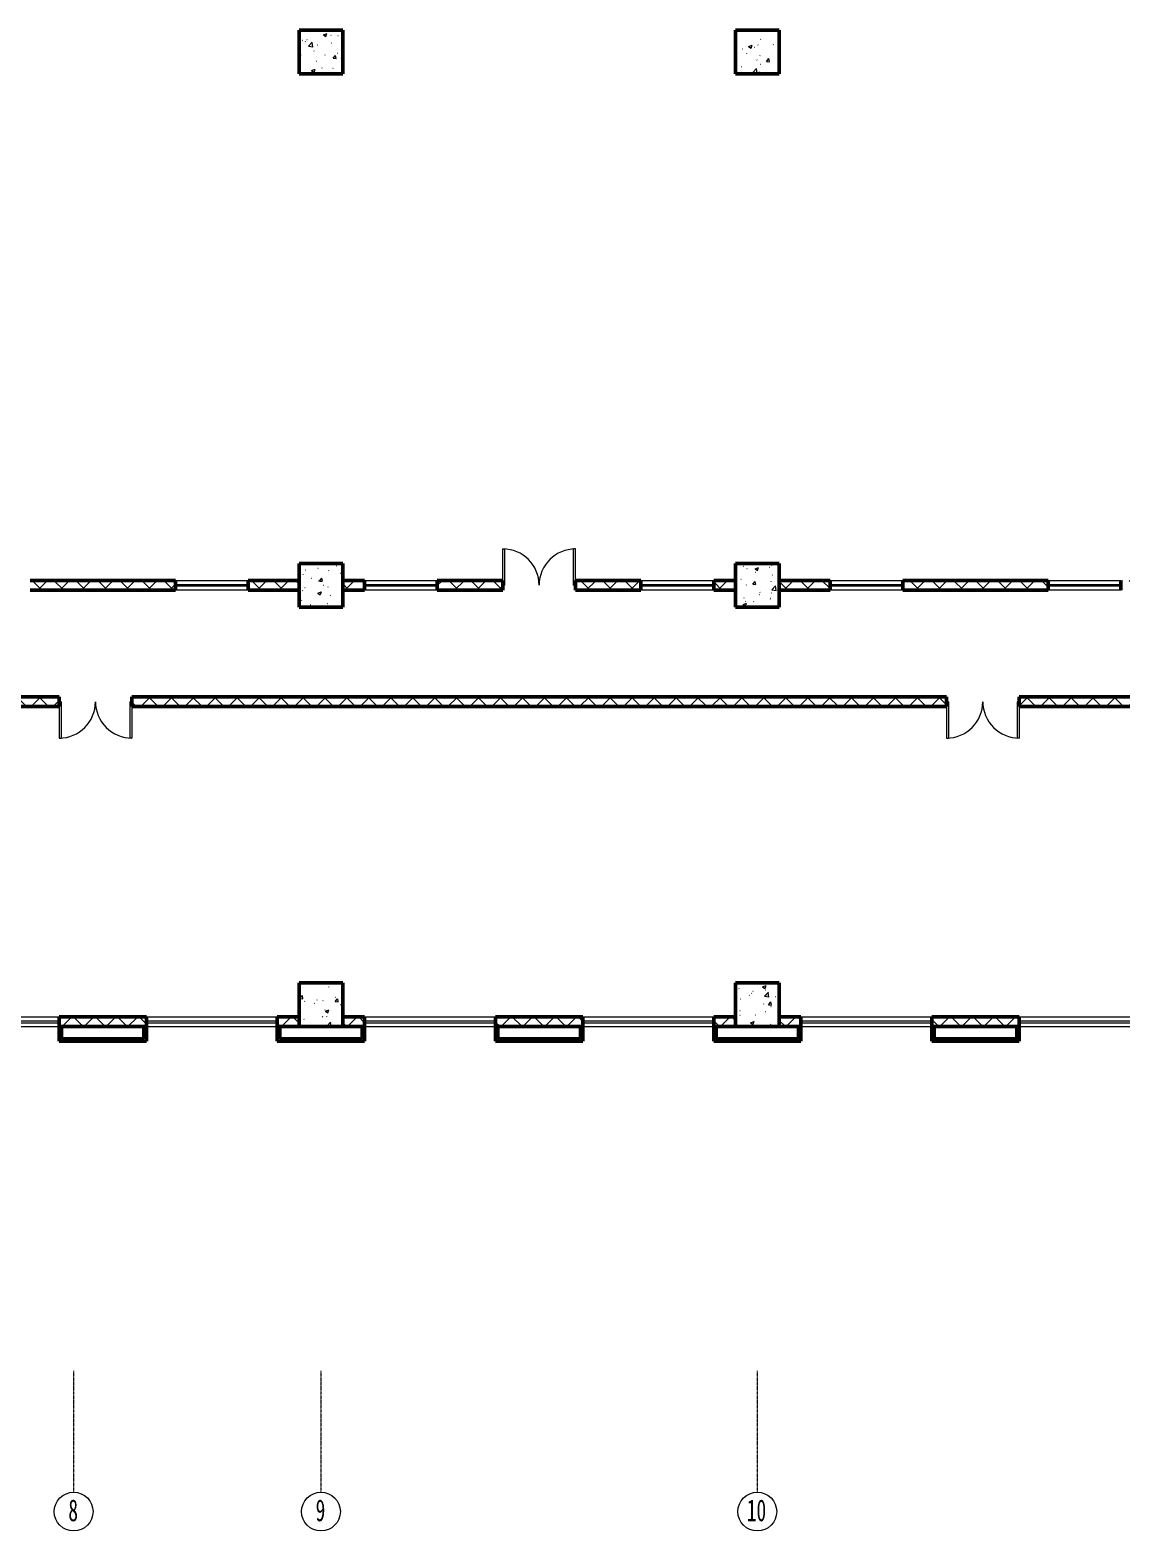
# Model space of a CAD drawing. Header units: millimetres. Extents: x -186019 to 257600, y -73860 to 134785.
# Drawn here: x -127819 to -105319, y 38485 to 69435 of the extents above; entities that cross this region are included whole.
import ezdxf

# ---------------------------------------------------------------- set-up
doc = ezdxf.new("R2010")
doc.units = ezdxf.units.MM
doc.linetypes.add('轴网线', pattern=[22.24, 12.7, -3.18, 3.18, -3.18])
for name, color, linetype, lineweight in [('A-DOOR', 31, 'Continuous', 13), ('A-GLAZ', 151, 'Continuous', 13), ('A-WALL', 113, 'Continuous', 13), ('A-WALL-PATT', 111, 'Continuous', 50), ('S-COLS', 52, 'Continuous', 13), ('S-GRID', 1, 'Continuous', 13), ('S-GRID-IDEN', 1, 'Continuous', 13)]:
    doc.layers.add(name, color=color, linetype=linetype, lineweight=lineweight)
doc.styles.add('宋体_1', font='', dxfattribs={"width": 0.65, "height": 450})
doc.styles.get('宋体_1').set_extended_font_data('SimSun')
pattern_1 = [(45, (0, 0), (-226.2742, 226.2742), []), (135, (0, 0), (-226.2742, -226.2742), [])]

# ---------------------------------------------------------------- blocks, each defined once
blk = doc.blocks.new('结构矩形柱 - 结构柱-900 x 900 mm-V55-1F')
at = {"layer": 'S-COLS'}
h = blk.add_hatch(dxfattribs=at)
h.set_pattern_fill('FP_57', color=256, style=0, pattern_type=2)
h.set_pattern_definition([(50, (112819, -49335.2), (728.7365, -63.7558), [76.2, -838.2]), (355, (112819, -49335.2), (-140.9716, 764.2276), [60.96, -670.56]), (100.451, (112879.7, -49340.5), (587.77, 700.4668), [64.76, -712.36]), (46.184, (112819, -49132), (1084.316, -168.171), [114.3, -1257.3]), (96.636, (112909.4, -49146), (949.61, 989.71), [97.14, -1068.54]), (351.184, (112819, -49132), (949.621, 989.701), [91.44, -1005.84]), (21, (112920.6, -49182.8), (606.458, -409.0606), [76.2, -838.2]), (326, (112920.6, -49182.8), (247.2083, 736.753), [60.96, -670.56]), (71.451, (112971.1, -49216.9), (853.6683, 327.6855), [64.76, -712.36]), (37.5, (112819, -49335.2), (12.3547, 338.2201), [6.706, -655.726, 6.706, -674.014, -673.1]), (37.5, (112819, -49335.2), (12.3547, 338.2201), [-1343.152, 6.706, -666.394]), (7.5, (112819, -49335.2), (267.2789, 400.7221), [6.706, -381.406, 6.706, -640.486, -256.54]), (7.5, (112819, -49335.2), (267.2789, 400.7221), [-1035.304, 6.706, -249.834]), (327.5, (112592.42, -49335.2), (542.36333, -22.91534), [6.706, -247.294, 6.706, -1837.334]), (327.5, (112592.42, -49335.2), (542.36333, -22.91534), [-260.706, -785.774, 6.706, -1044.854]), (317.5, (112490.82, -49335.2), (592.517, 101.7071), [6.706, -323.494, 6.706, -1266.342]), (317.5, (112490.82, -49335.2), (592.517, 101.7071), [-336.906, -519.582, 6.706, -740.054])])
h.paths.add_polyline_path([(450, -450), (450, 450), (-450, 450), (-450, -450)], flags=0)
at = {"layer": 'S-COLS', "lineweight": 50}
for p, q in [((450, 450), (-450, 450)), ((-450, 450), (-450, -450)), ((450, -450), (450, 450)), ((-450, -450), (450, -450))]:
    blk.add_line(p, q, dxfattribs=at)
blk = doc.blocks.new('结构矩形柱 - 结构柱-900 x 900 mm-V56-1F')
at = {"layer": 'S-COLS'}
h = blk.add_hatch(dxfattribs=at)
h.set_pattern_fill('FP_58', color=256, style=0, pattern_type=2)
h.set_pattern_definition([(50, (112819, -57985.2), (728.7365, -63.7558), [76.2, -838.2]), (355, (112819, -57985.2), (-140.9716, 764.2276), [60.96, -670.56]), (100.451, (112879.7, -57990.5), (587.77, 700.4668), [64.76, -712.36]), (46.184, (112819, -57782), (1084.316, -168.171), [114.3, -1257.3]), (96.636, (112909.4, -57796), (949.61, 989.71), [97.14, -1068.54]), (351.184, (112819, -57782), (949.621, 989.701), [91.44, -1005.84]), (21, (112920.6, -57832.8), (606.458, -409.0606), [76.2, -838.2]), (326, (112920.6, -57832.8), (247.2083, 736.753), [60.96, -670.56]), (71.451, (112971.1, -57866.9), (853.6683, 327.6855), [64.76, -712.36]), (37.5, (112819, -57985.2), (12.3547, 338.2201), [6.706, -655.726, 6.706, -674.014, -673.1]), (37.5, (112819, -57985.2), (12.3547, 338.2201), [-1343.152, 6.706, -666.394]), (7.5, (112819, -57985.2), (267.2789, 400.7221), [6.706, -381.406, 6.706, -640.486, -256.54]), (7.5, (112819, -57985.2), (267.2789, 400.7221), [-1035.304, 6.706, -249.834]), (327.5, (112592.42, -57985.2), (542.36333, -22.91534), [6.706, -247.294, 6.706, -1837.334]), (327.5, (112592.42, -57985.2), (542.36333, -22.91534), [-260.706, -785.774, 6.706, -1044.854]), (317.5, (112490.82, -57985.2), (592.517, 101.7071), [6.706, -323.494, 6.706, -1266.342]), (317.5, (112490.82, -57985.2), (592.517, 101.7071), [-336.906, -519.582, 6.706, -740.054])])
h.paths.add_polyline_path([(450, -450), (450, 450), (-450, 450), (-450, -450)], flags=0)
at = {"layer": 'S-COLS', "lineweight": 50}
for p, q in [((450, 450), (-450, 450)), ((-450, 450), (-450, -450)), ((450, -450), (450, 450)), ((-450, -450), (450, -450))]:
    blk.add_line(p, q, dxfattribs=at)
blk = doc.blocks.new('结构矩形柱 - 结构柱-900 x 900 mm-V57-1F')
at = {"layer": 'S-COLS'}
h = blk.add_hatch(dxfattribs=at)
h.set_pattern_fill('FP_59', color=256, style=0, pattern_type=2)
h.set_pattern_definition([(50, (112819, -68985.2), (728.7365, -63.7558), [76.2, -838.2]), (355, (112819, -68985.2), (-140.9716, 764.2276), [60.96, -670.56]), (100.451, (112879.7, -68990.5), (587.77, 700.4668), [64.76, -712.36]), (46.184, (112819, -68782), (1084.316, -168.171), [114.3, -1257.3]), (96.636, (112909.4, -68796), (949.61, 989.71), [97.14, -1068.54]), (351.184, (112819, -68782), (949.621, 989.701), [91.44, -1005.84]), (21, (112920.6, -68832.8), (606.458, -409.0606), [76.2, -838.2]), (326, (112920.6, -68832.8), (247.2083, 736.753), [60.96, -670.56]), (71.451, (112971.1, -68866.9), (853.6683, 327.6855), [64.76, -712.36]), (37.5, (112819, -68985.2), (12.3547, 338.2201), [6.706, -655.726, 6.706, -674.014, -673.1]), (37.5, (112819, -68985.2), (12.3547, 338.2201), [-1343.152, 6.706, -666.394]), (7.5, (112819, -68985.2), (267.2789, 400.7221), [6.706, -381.406, 6.706, -640.486, -256.54]), (7.5, (112819, -68985.2), (267.2789, 400.7221), [-1035.304, 6.706, -249.834]), (327.5, (112592.42, -68985.2), (542.36333, -22.91534), [6.706, -247.294, 6.706, -1837.334]), (327.5, (112592.42, -68985.2), (542.36333, -22.91534), [-260.706, -785.774, 6.706, -1044.854]), (317.5, (112490.82, -68985.2), (592.517, 101.7071), [6.706, -323.494, 6.706, -1266.342]), (317.5, (112490.82, -68985.2), (592.517, 101.7071), [-336.906, -519.582, 6.706, -740.054])])
h.paths.add_polyline_path([(450, -450), (450, 450), (-450, 450), (-450, -450)], flags=0)
at = {"layer": 'S-COLS', "lineweight": 50}
for p, q in [((450, 450), (-450, 450)), ((-450, 450), (-450, -450)), ((450, -450), (450, 450)), ((-450, -450), (450, -450))]:
    blk.add_line(p, q, dxfattribs=at)
blk = doc.blocks.new('结构矩形柱 - 结构柱-900 x 900 mm-V65-1F')
at = {"layer": 'S-COLS'}
h = blk.add_hatch(dxfattribs=at)
h.set_pattern_fill('FP_67', color=256, style=0, pattern_type=2)
h.set_pattern_definition([(50, (121819, -68985.2), (728.7365, -63.7558), [76.2, -838.2]), (355, (121819, -68985.2), (-140.9716, 764.2276), [60.96, -670.56]), (100.451, (121879.7, -68990.5), (587.77, 700.4668), [64.76, -712.36]), (46.184, (121819, -68782), (1084.316, -168.171), [114.3, -1257.3]), (96.636, (121909.4, -68796), (949.61, 989.71), [97.14, -1068.54]), (351.184, (121819, -68782), (949.621, 989.701), [91.44, -1005.84]), (21, (121920.6, -68832.8), (606.4579, -409.0606), [76.2, -838.2]), (326, (121920.6, -68832.8), (247.2083, 736.753), [60.96, -670.56]), (71.451, (121971.1, -68866.9), (853.6683, 327.6855), [64.76, -712.36]), (37.5, (121819, -68985.2), (12.3547, 338.2201), [6.706, -655.726, 6.706, -674.014, -673.1]), (37.5, (121819, -68985.2), (12.3547, 338.2201), [-1343.152, 6.706, -666.394]), (7.5, (121819, -68985.2), (267.2789, 400.7221), [6.706, -381.406, 6.706, -640.486, -256.54]), (7.5, (121819, -68985.2), (267.2789, 400.7221), [-1035.304, 6.706, -249.834]), (327.5, (121592.42, -68985.2), (542.36333, -22.91534), [6.706, -247.294, 6.706, -1837.334]), (327.5, (121592.42, -68985.2), (542.36333, -22.91534), [-260.706, -785.774, 6.706, -1044.854]), (317.5, (121490.82, -68985.2), (592.517, 101.7071), [6.706, -323.494, 6.706, -1266.342]), (317.5, (121490.82, -68985.2), (592.517, 101.7071), [-336.906, -519.582, 6.706, -740.054])])
h.paths.add_polyline_path([(450, -450), (450, 450), (-450, 450), (-450, -450)], flags=0)
at = {"layer": 'S-COLS', "lineweight": 50}
for p, q in [((450, 450), (-450, 450)), ((-450, 450), (-450, -450)), ((450, -450), (450, 450)), ((-450, -450), (450, -450))]:
    blk.add_line(p, q, dxfattribs=at)
blk = doc.blocks.new('结构矩形柱 - 结构柱-900 x 900 mm-V117-1F')
at = {"layer": 'S-COLS'}
h = blk.add_hatch(dxfattribs=at)
h.set_pattern_fill('FP_119', color=256, style=0, pattern_type=2)
h.set_pattern_definition([(50, (121819, -49335.2), (728.7365, -63.7558), [76.2, -838.2]), (355, (121819, -49335.2), (-140.9716, 764.2276), [60.96, -670.56]), (100.451, (121879.7, -49340.5), (587.77, 700.4668), [64.76, -712.36]), (46.184, (121819, -49132), (1084.316, -168.171), [114.3, -1257.3]), (96.636, (121909.4, -49146), (949.61, 989.71), [97.14, -1068.54]), (351.184, (121819, -49132), (949.621, 989.701), [91.44, -1005.84]), (21, (121920.6, -49182.8), (606.458, -409.0606), [76.2, -838.2]), (326, (121920.6, -49182.8), (247.2083, 736.753), [60.96, -670.56]), (71.451, (121971.1, -49216.9), (853.6683, 327.6855), [64.76, -712.36]), (37.5, (121819, -49335.2), (12.3547, 338.2201), [6.706, -655.726, 6.706, -674.014, -673.1]), (37.5, (121819, -49335.2), (12.3547, 338.2201), [-1343.152, 6.706, -666.394]), (7.5, (121819, -49335.2), (267.2789, 400.7221), [6.706, -381.406, 6.706, -640.486, -256.54]), (7.5, (121819, -49335.2), (267.2789, 400.7221), [-1035.304, 6.706, -249.834]), (327.5, (121592.42, -49335.2), (542.36333, -22.91534), [6.706, -247.294, 6.706, -1837.334]), (327.5, (121592.42, -49335.2), (542.36333, -22.91534), [-260.706, -785.774, 6.706, -1044.854]), (317.5, (121490.82, -49335.2), (592.517, 101.7071), [6.706, -323.494, 6.706, -1266.342]), (317.5, (121490.82, -49335.2), (592.517, 101.7071), [-336.906, -519.582, 6.706, -740.054])])
h.paths.add_polyline_path([(450, -450), (450, 450), (-450, 450), (-450, -450)], flags=0)
at = {"layer": 'S-COLS', "lineweight": 50}
for p, q in [((450, 450), (-450, 450)), ((-450, 450), (-450, -450)), ((450, -450), (450, 450)), ((-450, -450), (450, -450))]:
    blk.add_line(p, q, dxfattribs=at)
blk = doc.blocks.new('结构矩形柱 - 结构柱-900 x 900 mm-V118-1F')
at = {"layer": 'S-COLS'}
h = blk.add_hatch(dxfattribs=at)
h.set_pattern_fill('FP_120', color=256, style=0, pattern_type=2)
h.set_pattern_definition([(50, (121819, -57985.2), (728.7365, -63.7558), [76.2, -838.2]), (355, (121819, -57985.2), (-140.9716, 764.2276), [60.96, -670.56]), (100.451, (121879.7, -57990.5), (587.77, 700.4668), [64.76, -712.36]), (46.184, (121819, -57782), (1084.316, -168.171), [114.3, -1257.3]), (96.636, (121909.4, -57796), (949.61, 989.71), [97.14, -1068.54]), (351.184, (121819, -57782), (949.621, 989.701), [91.44, -1005.84]), (21, (121920.6, -57832.8), (606.458, -409.0606), [76.2, -838.2]), (326, (121920.6, -57832.8), (247.2083, 736.753), [60.96, -670.56]), (71.451, (121971.1, -57866.9), (853.6683, 327.6855), [64.76, -712.36]), (37.5, (121819, -57985.2), (12.3547, 338.2201), [6.706, -655.726, 6.706, -674.014, -673.1]), (37.5, (121819, -57985.2), (12.3547, 338.2201), [-1343.152, 6.706, -666.394]), (7.5, (121819, -57985.2), (267.2789, 400.7221), [6.706, -381.406, 6.706, -640.486, -256.54]), (7.5, (121819, -57985.2), (267.2789, 400.7221), [-1035.304, 6.706, -249.834]), (327.5, (121592.42, -57985.2), (542.36333, -22.91534), [6.706, -247.294, 6.706, -1837.334]), (327.5, (121592.42, -57985.2), (542.36333, -22.91534), [-260.706, -785.774, 6.706, -1044.854]), (317.5, (121490.82, -57985.2), (592.517, 101.7071), [6.706, -323.494, 6.706, -1266.342]), (317.5, (121490.82, -57985.2), (592.517, 101.7071), [-336.906, -519.582, 6.706, -740.054])])
h.paths.add_polyline_path([(450, -450), (450, 450), (-450, 450), (-450, -450)], flags=0)
at = {"layer": 'S-COLS', "lineweight": 50}
for p, q in [((450, 450), (-450, 450)), ((-450, 450), (-450, -450)), ((450, -450), (450, 450)), ((-450, -450), (450, -450))]:
    blk.add_line(p, q, dxfattribs=at)
blk = doc.blocks.new('双面嵌板木门 1 - M1521-2337372-1F')
at = {"layer": 'A-DOOR'}
for p, q in [((-750, 750), (-710, 750)), ((-750, 100), (-750, 750)), ((-710, 0), (-710, 750)), ((750, 750), (710, 750)), ((710, 0), (710, 750)), ((750, 100), (750, 750)), ((-710, 0), (-750, 0)), ((710, 0), (750, 0))]:
    blk.add_line(p, q, dxfattribs=at)
at = {"layer": 'A-DOOR', "lineweight": 50}
for p, q in [((-750, 100), (-750, 0)), ((750, 100), (750, 0))]:
    blk.add_line(p, q, dxfattribs=at)
at = {"layer": 'A-DOOR'}
for centre, start, end in [((-750, 0), 360, 90), ((750, 0), 90, 180)]:
    blk.add_arc(centre, 750, start, end, dxfattribs=at)
blk = doc.blocks.new('组合窗 - 三层三列_平开_固定_ - C2736-2356831-1F')
at = {"layer": 'A-GLAZ'}
for p, q in [((-1350, 100), (1350, 100)), ((-1350, 20), (1350, 20)), ((-1350, -20), (1350, -20)), ((-1350, -100), (1350, -100))]:
    blk.add_line(p, q, dxfattribs=at)
at = {"layer": 'A-GLAZ', "lineweight": 50}
for p, q in [((-1350, 100), (-1350, -100)), ((1350, -100), (1350, 100))]:
    blk.add_line(p, q, dxfattribs=at)
blk = doc.blocks.new('固定窗 - C1515-2372845-1F')
at = {"layer": 'A-GLAZ', "lineweight": 50}
for p, q in [((-788.1, -100), (-788.1, 100)), ((711.9, 100), (711.9, -100))]:
    blk.add_line(p, q, dxfattribs=at)
at = {"layer": 'A-GLAZ'}
for p, q in [((-788.1, 100), (711.9, 100)), ((-788.1, 20), (711.9, 20)), ((711.9, -20), (-788.1, -20)), ((711.9, -100), (-788.1, -100))]:
    blk.add_line(p, q, dxfattribs=at)
blk = doc.blocks.new('轴网 - 宽度系数 0_65-155799-1F')
at = {"layer": 'S-GRID-IDEN'}
blk.add_circle((0, 0), 4, dxfattribs=at)

msp = doc.modelspace()

# ---------------------------------------------------------------- hatches: boundary and pattern name
at = {"layer": 'A-WALL-PATT', "lineweight": 13}
h = msp.add_hatch(dxfattribs=at)
h.set_pattern_fill('FP_137', color=256, style=0, pattern_type=2)
h.set_pattern_definition(pattern_1)
h.paths.add_polyline_path([(-126015, 57885), (-124819, 57885), (-124819, 58085), (-127819, 58085), (-127819, 57885), (-127219, 57885)], flags=0)
h.paths.add_polyline_path([(-130369, 57885), (-129319, 57885), (-129319, 58085), (-130369, 58085)], flags=0)
h.paths.add_polyline_path([(-123319, 57885), (-122269, 57885), (-122269, 58085), (-123319, 58085)], flags=0)
h = msp.add_hatch(dxfattribs=at)
h.set_pattern_fill('FP_137', color=256, style=0, pattern_type=2)
h.set_pattern_definition(pattern_1)
h.paths.add_polyline_path([(-113269, 57885), (-113269, 58085), (-113719, 58085), (-113719, 57885)], flags=0)
h.paths.add_polyline_path([(-119419, 57885), (-118069, 57885), (-118069, 58085), (-119419, 58085), (-119419, 57985)], flags=0)
h.paths.add_polyline_path([(-116243, 57885), (-115219, 57885), (-115219, 58085), (-116569, 58085), (-116569, 57885)], flags=0)
h.paths.add_polyline_path([(-120919, 57885), (-120919, 58085), (-121369, 58085), (-121369, 57885)], flags=0)
h = msp.add_hatch(dxfattribs=at)
h.set_pattern_fill('FP_137', color=256, style=0, pattern_type=2)
h.set_pattern_definition(pattern_1)
h.paths.add_polyline_path([(-105319, 57885), (-104619, 57885), (-104619, 58085), (-105319, 58085)], flags=0)
h.paths.add_polyline_path([(-111319, 57885), (-111319, 58085), (-112369, 58085), (-112369, 57885)], flags=0)
h.paths.add_polyline_path([(-106819, 57885), (-106819, 58085), (-109819, 58085), (-109819, 57885), (-107419, 57885)], flags=0)
h = msp.add_hatch(dxfattribs=at)
h.set_pattern_fill('FP_137', color=256, style=0, pattern_type=2)
h.set_pattern_definition(pattern_1)
h.paths.add_polyline_path([(-104619, 55485), (-103719, 55485), (-103719, 55685), (-107419, 55685), (-107419, 55485), (-106471, 55485)], flags=0)
h.paths.add_polyline_path([(-108919, 55485), (-108919, 55685), (-125719, 55685), (-125719, 55485), (-116243, 55485)], flags=0)
h.paths.add_polyline_path([(-130972, 55485), (-127219, 55485), (-127219, 55685), (-137719, 55685), (-137719, 55485), (-131919, 55485)], flags=0)
h.paths.add_polyline_path([(-138719, 55485), (-138719, 55685), (-140919, 55685), (-140919, 55485), (-139719, 55485)], flags=0)
h.paths.add_polyline_path([(-148719, 55485), (-141919, 55485), (-141919, 55685), (-148719, 55685)], flags=0)
h = msp.add_hatch(dxfattribs=at)
h.set_pattern_fill('FP_137', color=256, style=0, pattern_type=2)
h.set_pattern_definition(pattern_1)
h.paths.add_polyline_path([(-122669, 48885), (-122269, 48885), (-122269, 49085), (-122719, 49085), (-122719, 48885)], flags=0)
h.paths.add_polyline_path([(-130369, 48885), (-129919, 48885), (-129919, 49085), (-130369, 49085)], flags=0)
h.paths.add_polyline_path([(-127219, 48885), (-125419, 48885), (-125419, 49085), (-127219, 49085)], flags=0)
h = msp.add_hatch(dxfattribs=at)
h.set_pattern_fill('FP_137', color=256, style=0, pattern_type=2)
h.set_pattern_definition(pattern_1)
h.paths.add_polyline_path([(-116469, 48885), (-116419, 48885), (-116419, 49085), (-118219, 49085), (-118219, 48885), (-118169, 48885)], flags=0)
h.paths.add_polyline_path([(-113669, 48885), (-113269, 48885), (-113269, 49085), (-113719, 49085), (-113719, 48885)], flags=0)
h.paths.add_polyline_path([(-121369, 48885), (-120919, 48885), (-120919, 49085), (-121369, 49085)], flags=0)
h = msp.add_hatch(dxfattribs=at)
h.set_pattern_fill('FP_137', color=256, style=0, pattern_type=2)
h.set_pattern_definition(pattern_1)
h.paths.add_polyline_path([(-104669, 48885), (-104619, 48885), (-104619, 49085), (-104719, 49085), (-104719, 48885)], flags=0)
h.paths.add_polyline_path([(-112369, 48885), (-111919, 48885), (-111919, 49085), (-112369, 49085)], flags=0)
h.paths.add_polyline_path([(-109219, 48885), (-107419, 48885), (-107419, 49085), (-109219, 49085)], flags=0)

# ---------------------------------------------------------------- linework, layer by layer
at = {"layer": 'A-WALL', "lineweight": 50}
for p, q in [((-124819, 58085), (-127819, 58085)), ((-127819, 57885), (-124819, 57885)), ((-122269, 58085), (-123319, 58085)), ((-123319, 57885), (-122269, 57885)), ((-120919, 58085), (-121369, 58085)), ((-121369, 57885), (-120919, 57885)), ((-118069, 58085), (-119419, 58085)), ((-119419, 57885), (-118069, 57885)), ((-118069, 57885), (-118069, 57985)), ((-115219, 58085), (-116569, 58085)), ((-116569, 57985), (-116569, 57885)), ((-116569, 57885), (-115219, 57885)), ((-113269, 58085), (-113719, 58085)), ((-113719, 57885), (-113269, 57885)), ((-111319, 58085), (-112369, 58085)), ((-112369, 57885), (-111319, 57885)), ((-106819, 58085), (-109819, 58085)), ((-109819, 57885), (-106819, 57885)), ((-127219, 55685), (-137719, 55685)), ((-130719, 55485), (-127219, 55485)), ((-127219, 55585), (-127219, 55685)), ((-108919, 55685), (-125719, 55685)), ((-125719, 55685), (-125719, 55585)), ((-125719, 55485), (-108919, 55485)), ((-108919, 55585), (-108919, 55685)), ((-103719, 55685), (-107419, 55685)), ((-107419, 55685), (-107419, 55585)), ((-107419, 55485), (-103919, 55485)), ((-125419, 49085), (-127219, 49085)), ((-122269, 49085), (-122719, 49085)), ((-120919, 49085), (-121369, 49085)), ((-116419, 49085), (-118219, 49085)), ((-113269, 49085), (-113719, 49085)), ((-111919, 49085), (-112369, 49085)), ((-107419, 49085), (-109219, 49085)), ((-127219, 48885), (-125419, 48885)), ((-127219, 48885), (-127219, 48585)), ((-127169, 48635), (-127169, 48885)), ((-125469, 48635), (-127169, 48635)), ((-125469, 48885), (-125469, 48635)), ((-125419, 48585), (-125419, 48885)), ((-122719, 48885), (-122269, 48885)), ((-122719, 48885), (-122719, 48585)), ((-122669, 48635), (-122669, 48885)), ((-120969, 48635), (-122669, 48635)), ((-121369, 48885), (-120919, 48885)), ((-120969, 48885), (-120969, 48635)), ((-120919, 48585), (-120919, 48885)), ((-118219, 48885), (-116419, 48885)), ((-118219, 48885), (-118219, 48585)), ((-118169, 48635), (-118169, 48885)), ((-116469, 48635), (-118169, 48635)), ((-116469, 48885), (-116469, 48635)), ((-116419, 48585), (-116419, 48885)), ((-113719, 48885), (-113269, 48885)), ((-113719, 48885), (-113719, 48585)), ((-113669, 48635), (-113669, 48885)), ((-111969, 48635), (-113669, 48635)), ((-112369, 48885), (-111919, 48885)), ((-111969, 48885), (-111969, 48635)), ((-111919, 48585), (-111919, 48885)), ((-109219, 48885), (-107419, 48885)), ((-109219, 48885), (-109219, 48585)), ((-109169, 48635), (-109169, 48885)), ((-107469, 48635), (-109169, 48635)), ((-107469, 48885), (-107469, 48635)), ((-107419, 48585), (-107419, 48885)), ((-127219, 48585), (-125419, 48585)), ((-122719, 48585), (-120919, 48585)), ((-118219, 48585), (-116419, 48585)), ((-113719, 48585), (-111919, 48585)), ((-109219, 48585), (-107419, 48585))]:
    msp.add_line(p, q, dxfattribs=at)
at = {"layer": 'S-GRID', "linetype": '轴网线'}
for p, q in [((-126919, 41785), (-126919, 39285)), ((-121819, 41785), (-121819, 39285)), ((-112819, 41785), (-112819, 39285))]:
    msp.add_line(p, q, dxfattribs=at)

# ---------------------------------------------------------------- block references
at = {"layer": 'A-DOOR'}
msp.add_blockref('双面嵌板木门 1 - M1521-2337372-1F', (-117319, 57985), dxfattribs=at)
at = {"layer": 'A-DOOR', "rotation": 180}
for p in [(-126469, 55585), (-108169, 55585)]:
    msp.add_blockref('双面嵌板木门 1 - M1521-2337372-1F', p, dxfattribs=at)
at = {"layer": 'A-GLAZ'}
for name, p in [('固定窗 - C1515-2372845-1F', (-124031, 57985)), ('固定窗 - C1515-2372845-1F', (-120131, 57985)), ('固定窗 - C1515-2372845-1F', (-106031, 57985)), ('组合窗 - 三层三列_平开_固定_ - C2736-2356831-1F', (-128569, 48985)), ('组合窗 - 三层三列_平开_固定_ - C2736-2356831-1F', (-124069, 48985)), ('组合窗 - 三层三列_平开_固定_ - C2736-2356831-1F', (-119569, 48985)), ('组合窗 - 三层三列_平开_固定_ - C2736-2356831-1F', (-115069, 48985)), ('组合窗 - 三层三列_平开_固定_ - C2736-2356831-1F', (-110569, 48985)), ('组合窗 - 三层三列_平开_固定_ - C2736-2356831-1F', (-106069, 48985))]:
    msp.add_blockref(name, p, dxfattribs=at)
at = {"layer": 'A-GLAZ', "rotation": 180}
for p in [(-114507, 57985), (-110607, 57985)]:
    msp.add_blockref('固定窗 - C1515-2372845-1F', p, dxfattribs=at)
at = {"layer": 'S-COLS'}
for name, p in [('结构矩形柱 - 结构柱-900 x 900 mm-V65-1F', (-121819, 68985)), ('结构矩形柱 - 结构柱-900 x 900 mm-V57-1F', (-112819, 68985)), ('结构矩形柱 - 结构柱-900 x 900 mm-V118-1F', (-121819, 57985)), ('结构矩形柱 - 结构柱-900 x 900 mm-V56-1F', (-112819, 57985)), ('结构矩形柱 - 结构柱-900 x 900 mm-V117-1F', (-121819, 49335)), ('结构矩形柱 - 结构柱-900 x 900 mm-V55-1F', (-112819, 49335))]:
    msp.add_blockref(name, p, dxfattribs=at)
at = {"layer": 'S-GRID-IDEN', "xscale": 99.99999999999991, "yscale": 99.99999999999991, "zscale": 99.99999999999991, "rotation": 180}
for p in [(-126919, 38885), (-121819, 38885), (-112819, 38885)]:
    msp.add_blockref('轴网 - 宽度系数 0_65-155799-1F', p, dxfattribs=at)

# ---------------------------------------------------------------- texts
at = {"layer": 'S-GRID-IDEN', "char_height": 450, "attachment_point": 1, "style": '宋体_1'}
for s, insert, width in [('\\f宋体|b0|i0|c134|p2|;\\W.65;8', (-127028, 39137), 260.55), ('\\f宋体|b0|i0|c134|p2|;\\W.65;9', (-121928, 39137), 260.55), ('10', (-113035, 39137), 521.1)]:
    msp.add_mtext(s, dxfattribs=dict(at, insert=insert, width=width))

doc.saveas('drawing.dxf')
